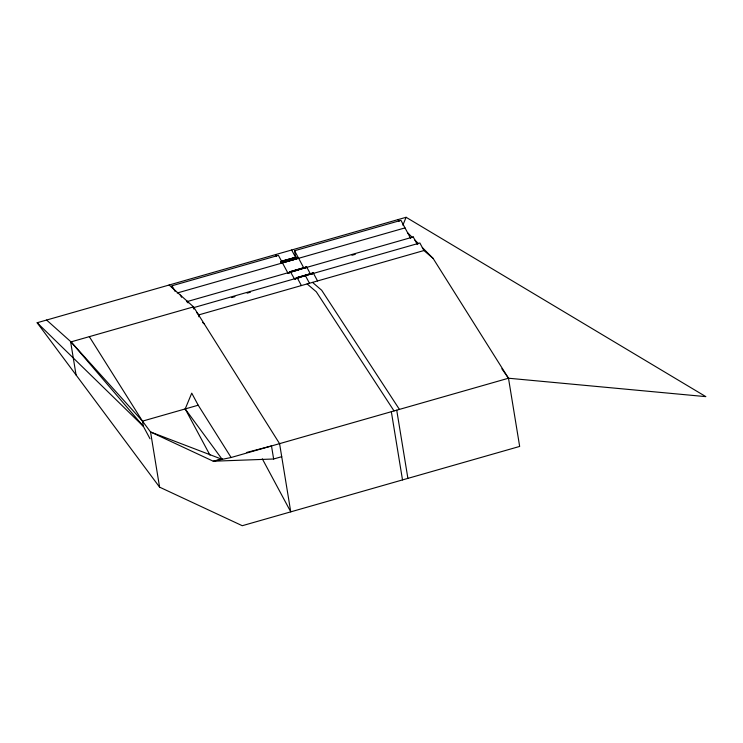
<?xml version="1.0" encoding="UTF-8"?>
<svg xmlns="http://www.w3.org/2000/svg" width="743" height="743" viewBox="0 0 743 743"><rect width="100%" height="100%" fill="white"/><g stroke="black" fill="none" stroke-linecap="round" stroke-linejoin="round"><path stroke-width="1.11" d="M402.873 225.185L406.096 217.29L705.85 396.641L508.491 378.224L231.11 457.502L213.241 461.217L150.55 431.971L142.48 421.142L89.327 336.653M210 455.18L185.202 408.929L191.74 393.149L198.205 405.214L231.11 457.502M289.008 272.997L290.717 271.975M417.306 244.512L413.247 236.952L412.337 237.491L407.591 232.717M422.321 247.54L433.104 258.406L508.491 378.224L519.663 446.432L242.274 525.71L159.587 487.148L37.15 322.741L406.096 217.29M172.413 287.978L172.051 285.758L278.421 255.36L288.154 273.508M298.63 258.295L295.695 257.552L294.581 250.744L400.951 220.337L410.684 238.484M281.625 261.137L295.993 257.236L280.733 261.499M281.095 261.592L296.55 257.366L281.281 261.638M280.984 261.973L297.098 257.505L280.938 262.121M295.742 258.731L281.56 262.688L297.832 257.691L281.123 262.168L281.374 262.641L298.445 258.248M281.188 262.595L298.194 257.765M283.176 262.502L297.181 258.508M283.371 262.558L294.135 259.483M177.206 293.002L405.009 227.897M306.627 266.876L306.553 267.536L306.302 267.071L289.826 271.882L290.076 272.356L290.299 271.585L306.627 266.876L310.425 273.972M303.785 268.251L288.386 272.755L288.637 273.229L289.343 272.179L305.828 267.359L306.079 267.833L306.302 267.071M186.558 301.742L413.247 236.952M288.061 272.932L293.448 271.399M295.463 270.814L298.695 269.895M351.959 255.267L355.284 254.32M313.24 272.913L313.332 273.48L313.082 272.997L296.606 277.817L296.856 278.291L297.089 277.529L313.24 272.913L317.549 280.947M312.125 273.582L295.482 278.495L295.742 278.969L296.123 278.105L312.608 273.294L312.859 273.768L313.082 272.997M193.18 307.769L419.869 242.98L423.928 250.54L433.104 258.406M294.683 278.969L300.228 277.343M231.612 297.581L234.937 296.633M247.122 293.151L250.447 292.203M198.344 315.013L423.928 250.54M46.595 320.038L71.022 341.882L142.48 421.142L198.205 405.214M222.203 458.868L213.241 461.217L273.638 458.998L281.718 456.685M246.852 452.413L271.501 445.958L273.638 458.998M312.497 282.386L321.682 290.253L399.418 409.402M307.11 283.928L316.295 291.785L394.031 410.935M202.588 322.453L204.195 323.827M169.107 285.024L193.533 306.868L279.582 443.655L290.754 511.862L262.307 458.821M37.15 322.741L143.325 426.287L150.021 438.779M414.956 240.128L418.56 243.76M185.202 408.929L222.176 459.36L150.55 431.971L159.587 487.148M501.841 368.779L508.491 378.224M398.016 219.594L399.028 221.488M294.581 250.744L303.794 267.926M297.832 257.691L298.008 257.728M297.098 257.505L297.46 257.598M296.55 257.366L296.912 257.459M295.993 257.236L296.178 257.282M291.646 250.001L295.695 257.552M305.419 275.69L309.469 283.25M297.089 277.529L301.389 285.563M296.123 278.105L296.383 278.579L296.606 277.817M294.265 278.588L290.299 271.585M289.343 272.179L289.603 272.644L289.826 271.882M281.486 262.26L282.219 262.437M281.56 262.688L281.374 262.641M275.486 254.617L276.498 256.511M188.007 302.884L186.93 300.961M181.598 297.265L180.326 295.064M172.051 285.758L175.051 291.358M396.725 410.164L407.898 478.381M391.338 411.706L402.511 479.913M312.608 273.294L312.376 274.056M305.828 267.359L305.596 268.121M295.482 278.495L295.259 279.257M288.386 272.755L288.479 273.322M198.892 316.815L198.585 314.902A24.268 3.864 74 0 0 196.681 312.692M193.904 309.144L193.533 306.868L71.022 341.882L143.325 426.287L142.48 421.142M70.585 341.501L76.074 375.001"/></g></svg>
